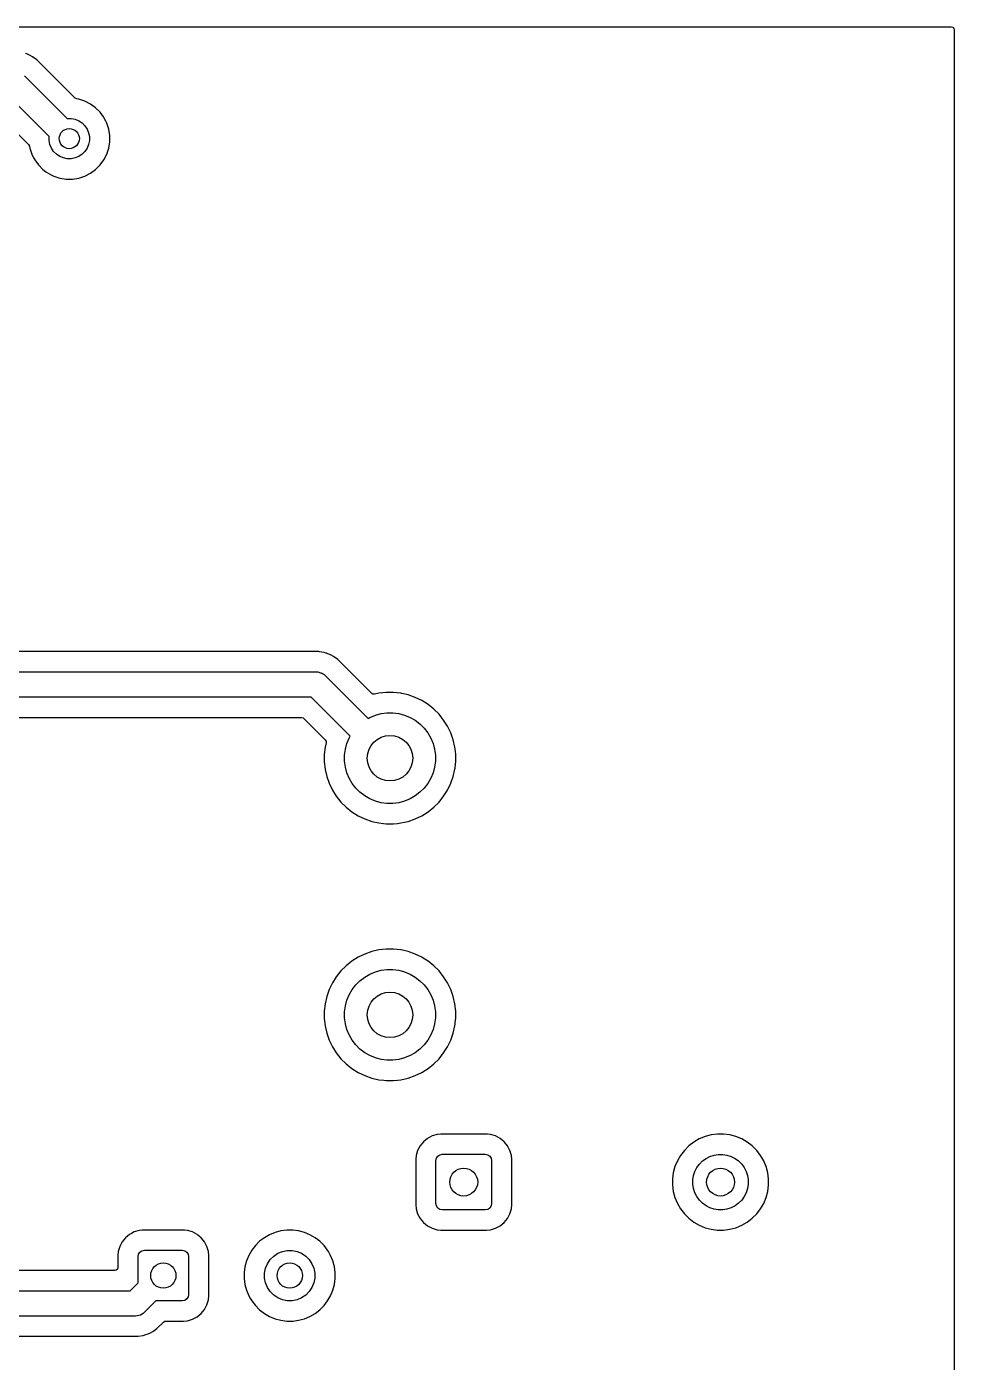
# Model space of a CAD drawing. Header units: inches. Extents: x 0.81 to 4.86, y -4.86 to -0.81.
# Drawn here: x 3.417 to 4.862, y -2.888 to -0.807 of the extents above; entities that cross this region are included whole.
import ezdxf

# ---------------------------------------------------------------- set-up
doc = ezdxf.new("R2010")
doc.units = ezdxf.units.IN
doc.header["$MEASUREMENT"] = 0
doc.layers.add('F.Cu', color=13, linetype='CONTINUOUS', true_color=0xc83434)

msp = doc.modelspace()

# ---------------------------------------------------------------- linework, layer by layer
at = {"layer": 'F.Cu', "linetype": 'CONTINUOUS'}
for p, q in [((0.812, -0.8071), (4.8573, -0.8071)), ((4.8573, -0.8071), (4.8599, -0.8079)), ((4.8599, -0.8079), (4.8617, -0.81)), ((4.8617, -0.81), (4.8622, -0.812)), ((4.8622, -0.812), (4.8622, -4.8573)), ((3.4174, -0.8496), (3.4154, -0.8489)), ((3.4192, -0.8502), (3.4174, -0.8496)), ((3.4228, -0.852), (3.4192, -0.8502)), ((3.4264, -0.8538), (3.4228, -0.852)), ((3.4228, -0.852), (3.4228, -0.852)), ((3.4329, -0.8586), (3.4264, -0.8538)), ((3.4926, -0.9182), (3.4329, -0.8586)), ((3.4329, -0.8586), (3.4329, -0.8586)), ((3.4329, -0.8586), (3.4329, -0.8586)), ((3.4135, -0.8837), (3.48, -0.9502)), ((3.4522, -0.9781), (3.3914, -0.9173)), ((3.4928, -0.9184), (3.4926, -0.9182)), ((3.4953, -0.9196), (3.4928, -0.9184)), ((3.4982, -0.92), (3.4953, -0.9196)), ((3.5077, -0.9231), (3.4982, -0.92)), ((3.4982, -0.92), (3.4982, -0.92)), ((3.5165, -0.9276), (3.5077, -0.9231)), ((3.5245, -0.9334), (3.5165, -0.9276)), ((3.5165, -0.9276), (3.5165, -0.9276)), ((3.5165, -0.9276), (3.5165, -0.9276)), ((3.5315, -0.9404), (3.5245, -0.9334)), ((3.5245, -0.9334), (3.5245, -0.9334)), ((3.3798, -0.9502), (3.4202, -0.9906)), ((3.48, -0.9502), (3.4804, -0.9502)), ((3.4804, -0.9502), (3.4866, -0.9502)), ((3.4866, -0.9502), (3.4926, -0.9514)), ((3.4926, -0.9514), (3.4983, -0.9537)), ((3.4983, -0.9537), (3.5034, -0.9571)), ((3.5034, -0.9571), (3.5078, -0.9615)), ((3.5366, -0.9474), (3.5315, -0.9404)), ((3.5315, -0.9404), (3.5315, -0.9404)), ((3.5374, -0.9485), (3.5366, -0.9474)), ((3.5402, -0.9541), (3.5374, -0.9485)), ((3.5419, -0.9573), (3.5402, -0.9541)), ((3.5449, -0.9667), (3.5419, -0.9573)), ((3.5419, -0.9573), (3.5419, -0.9573)), ((3.5419, -0.9573), (3.5419, -0.9573)), ((3.4521, -0.9784), (3.4522, -0.9781)), ((3.5078, -0.9615), (3.5112, -0.9666)), ((3.5112, -0.9666), (3.5136, -0.9724)), ((3.5136, -0.9724), (3.5148, -0.9784)), ((3.5465, -0.9765), (3.5449, -0.9667)), ((3.5465, -0.9865), (3.5465, -0.9765)), ((3.4202, -0.9906), (3.4215, -0.993)), ((3.4215, -0.993), (3.4215, -0.9933)), ((3.4215, -0.9933), (3.422, -0.9963)), ((3.422, -0.9963), (3.422, -0.9963)), ((3.422, -0.9963), (3.4251, -1.0057)), ((3.4521, -0.9846), (3.4521, -0.9784)), ((3.4533, -0.9906), (3.4521, -0.9846)), ((3.4557, -0.9963), (3.4533, -0.9906)), ((3.4591, -1.0015), (3.4557, -0.9963)), ((3.5112, -0.9963), (3.5078, -1.0015)), ((3.5136, -0.9906), (3.5112, -0.9963)), ((3.5148, -0.9846), (3.5136, -0.9906)), ((3.5148, -0.9784), (3.5148, -0.9846)), ((3.5419, -1.0057), (3.5449, -0.9963)), ((3.5449, -0.9963), (3.5465, -0.9865)), ((3.4251, -1.0057), (3.4279, -1.0112)), ((3.4279, -1.0112), (3.4296, -1.0145)), ((3.4296, -1.0145), (3.4354, -1.0225)), ((3.4635, -1.0058), (3.4591, -1.0015)), ((3.4686, -1.0093), (3.4635, -1.0058)), ((3.4743, -1.0116), (3.4686, -1.0093)), ((3.4804, -1.0128), (3.4743, -1.0116)), ((3.4866, -1.0128), (3.4804, -1.0128)), ((3.4926, -1.0116), (3.4866, -1.0128)), ((3.4983, -1.0093), (3.4926, -1.0116)), ((3.5034, -1.0058), (3.4983, -1.0093)), ((3.5078, -1.0015), (3.5034, -1.0058)), ((3.5315, -1.0225), (3.5374, -1.0145)), ((3.5374, -1.0145), (3.5419, -1.0057)), ((3.4354, -1.0225), (3.4354, -1.0225)), ((3.4354, -1.0225), (3.4424, -1.0296)), ((3.4424, -1.0296), (3.4424, -1.0296)), ((3.4424, -1.0296), (3.4472, -1.033)), ((3.4472, -1.033), (3.4504, -1.0354)), ((3.4504, -1.0354), (3.4542, -1.0373)), ((3.4542, -1.0373), (3.4593, -1.0399)), ((3.4593, -1.0399), (3.4593, -1.0399)), ((3.4593, -1.0399), (3.4593, -1.0399)), ((3.4593, -1.0399), (3.4687, -1.043)), ((3.4982, -1.043), (3.5077, -1.0399)), ((3.5077, -1.0399), (3.5165, -1.0354)), ((3.5165, -1.0354), (3.5245, -1.0296)), ((3.5245, -1.0296), (3.5315, -1.0225)), ((3.4687, -1.043), (3.4785, -1.0445)), ((3.4785, -1.0445), (3.4785, -1.0445)), ((3.4785, -1.0445), (3.4884, -1.0445)), ((3.4884, -1.0445), (3.4982, -1.043)), ((3.4884, -1.0445), (3.4884, -1.0445)), ((3.8724, -1.7809), (2.2698, -1.7809)), ((3.8734, -1.7811), (3.8724, -1.7809)), ((3.8803, -1.7822), (3.8734, -1.7811)), ((3.8832, -1.7831), (3.8803, -1.7822)), ((3.8841, -1.7834), (3.8832, -1.7831)), ((3.8861, -1.7841), (3.8841, -1.7834)), ((3.888, -1.7847), (3.8861, -1.7841)), ((3.8916, -1.7865), (3.888, -1.7847)), ((3.8952, -1.7883), (3.8916, -1.7865)), ((3.9017, -1.793), (3.8952, -1.7883)), ((3.9546, -1.846), (3.9017, -1.793)), ((3.9017, -1.793), (3.9017, -1.793)), ((3.9017, -1.793), (3.9017, -1.793)), ((2.2738, -1.8124), (3.8683, -1.8124)), ((3.8683, -1.8124), (3.8709, -1.8126)), ((3.8709, -1.8126), (3.8709, -1.8126)), ((3.8709, -1.8126), (3.8751, -1.8137)), ((3.8751, -1.8137), (3.8759, -1.8139)), ((3.8759, -1.8139), (3.8803, -1.8165)), ((3.8803, -1.8165), (3.8803, -1.8165)), ((3.8803, -1.8165), (3.8822, -1.8182)), ((3.8822, -1.8182), (3.949, -1.8849)), ((3.8602, -1.8518), (2.2819, -1.8518)), ((3.9211, -1.9127), (3.8602, -1.8518)), ((3.9564, -1.8471), (3.9546, -1.846)), ((3.9592, -1.8473), (3.9564, -1.8471)), ((3.9659, -1.8458), (3.9592, -1.8473)), ((3.9773, -1.8445), (3.9659, -1.8458)), ((3.9659, -1.8458), (3.9659, -1.8458)), ((3.9888, -1.8445), (3.9773, -1.8445)), ((3.9773, -1.8445), (3.9773, -1.8445)), ((4.0002, -1.8458), (3.9888, -1.8445)), ((3.9888, -1.8445), (3.9888, -1.8445)), ((4.0013, -1.846), (4.0002, -1.8458)), ((4.0002, -1.8458), (4.0002, -1.8458)), ((4.0002, -1.8458), (4.0002, -1.8458)), ((4.0115, -1.8483), (4.0013, -1.846)), ((4.0223, -1.8521), (4.0115, -1.8483)), ((4.0115, -1.8483), (4.0115, -1.8483)), ((4.0327, -1.8571), (4.0223, -1.8521)), ((4.0424, -1.8632), (4.0327, -1.8571)), ((4.0327, -1.8571), (4.0327, -1.8571)), ((4.0514, -1.8704), (4.0424, -1.8632)), ((4.0595, -1.8785), (4.0514, -1.8704)), ((2.9162, -1.8833), (3.8451, -1.8833)), ((3.8451, -1.8833), (3.8477, -1.8841)), ((3.8477, -1.8841), (3.8485, -1.8847)), ((3.8485, -1.8847), (3.8822, -1.9184)), ((3.949, -1.8849), (3.9517, -1.8833)), ((3.9517, -1.8833), (3.9603, -1.8797)), ((3.9603, -1.8797), (3.9692, -1.8773)), ((3.9692, -1.8773), (3.9784, -1.8761)), ((3.9784, -1.8761), (3.9877, -1.8761)), ((3.9877, -1.8761), (3.9969, -1.8773)), ((3.9969, -1.8773), (4.0059, -1.8797)), ((4.0059, -1.8797), (4.0144, -1.8833)), ((4.0144, -1.8833), (4.0224, -1.8879)), ((4.0224, -1.8879), (4.0298, -1.8936)), ((4.0298, -1.8936), (4.0364, -1.9001)), ((4.0667, -1.8875), (4.0595, -1.8785)), ((4.0728, -1.8972), (4.0667, -1.8875)), ((3.9195, -1.9155), (3.9211, -1.9127)), ((4.0364, -1.9001), (4.042, -1.9075)), ((4.042, -1.9075), (4.0466, -1.9155)), ((4.0778, -1.9076), (4.0728, -1.8972)), ((4.0816, -1.9185), (4.0778, -1.9076)), ((3.882, -1.9297), (3.8807, -1.9411)), ((3.8835, -1.9229), (3.882, -1.9297)), ((3.882, -1.9297), (3.882, -1.9297)), ((3.8822, -1.9184), (3.8835, -1.9208)), ((3.8835, -1.9208), (3.8835, -1.9229)), ((3.9124, -1.9422), (3.9136, -1.933)), ((3.9136, -1.933), (3.916, -1.9241)), ((3.916, -1.9241), (3.9195, -1.9155)), ((4.0466, -1.9155), (4.0502, -1.9241)), ((4.0502, -1.9241), (4.0526, -1.933)), ((4.0526, -1.933), (4.0538, -1.9422)), ((4.0842, -1.9297), (4.0816, -1.9185)), ((4.0849, -1.9361), (4.0842, -1.9297)), ((4.0842, -1.9297), (4.0842, -1.9297)), ((4.0842, -1.9297), (4.0842, -1.9297)), ((3.8807, -1.9411), (3.8807, -1.9526)), ((3.8807, -1.9526), (3.882, -1.964)), ((3.9124, -1.9515), (3.9124, -1.9422)), ((3.9136, -1.9607), (3.9124, -1.9515)), ((4.0538, -1.9515), (4.0526, -1.9607)), ((4.0538, -1.9422), (4.0538, -1.9515)), ((4.0844, -1.9623), (4.0851, -1.9561)), ((4.0855, -1.9411), (4.0849, -1.9361)), ((4.0851, -1.9561), (4.0855, -1.9526)), ((4.0855, -1.9526), (4.0855, -1.9411)), ((3.882, -1.964), (3.882, -1.964)), ((3.882, -1.964), (3.882, -1.964)), ((3.882, -1.964), (3.8821, -1.9644)), ((3.8821, -1.9644), (3.8845, -1.9752)), ((3.8845, -1.9752), (3.8845, -1.9752)), ((3.8845, -1.9752), (3.8883, -1.9861)), ((3.916, -1.9696), (3.9136, -1.9607)), ((3.9195, -1.9782), (3.916, -1.9696)), ((4.0502, -1.9696), (4.0466, -1.9782)), ((4.0526, -1.9607), (4.0502, -1.9696)), ((4.0778, -1.9861), (4.0816, -1.9752)), ((4.0816, -1.9752), (4.0842, -1.964)), ((4.0842, -1.964), (4.0844, -1.9623)), ((3.8883, -1.9861), (3.8933, -1.9965)), ((3.8933, -1.9965), (3.8933, -1.9965)), ((3.8933, -1.9965), (3.8994, -2.0062)), ((3.9241, -1.9862), (3.9195, -1.9782)), ((3.9298, -1.9936), (3.9241, -1.9862)), ((3.9363, -2.0001), (3.9298, -1.9936)), ((4.0364, -1.9936), (4.0298, -2.0001)), ((4.042, -1.9862), (4.0364, -1.9936)), ((4.0466, -1.9782), (4.042, -1.9862)), ((4.0667, -2.0062), (4.0728, -1.9965)), ((4.0728, -1.9965), (4.0778, -1.9861)), ((3.8994, -2.0062), (3.9066, -2.0152)), ((3.9066, -2.0152), (3.9147, -2.0233)), ((3.9437, -2.0058), (3.9363, -2.0001)), ((3.9517, -2.0104), (3.9437, -2.0058)), ((3.9603, -2.014), (3.9517, -2.0104)), ((3.9692, -2.0164), (3.9603, -2.014)), ((3.9784, -2.0176), (3.9692, -2.0164)), ((3.9877, -2.0176), (3.9784, -2.0176)), ((3.9969, -2.0164), (3.9877, -2.0176)), ((4.0059, -2.014), (3.9969, -2.0164)), ((4.0144, -2.0104), (4.0059, -2.014)), ((4.0224, -2.0058), (4.0144, -2.0104)), ((4.0298, -2.0001), (4.0224, -2.0058)), ((4.0514, -2.0233), (4.0595, -2.0152)), ((4.0595, -2.0152), (4.0667, -2.0062)), ((3.9147, -2.0233), (3.9237, -2.0305)), ((3.9237, -2.0305), (3.9335, -2.0366)), ((3.9335, -2.0366), (3.9438, -2.0416)), ((4.0223, -2.0416), (4.0327, -2.0366)), ((4.0327, -2.0366), (4.0424, -2.0305)), ((4.0424, -2.0305), (4.0514, -2.0233)), ((3.9438, -2.0416), (3.9547, -2.0454)), ((3.9547, -2.0454), (3.9659, -2.0479)), ((3.9659, -2.0479), (3.9659, -2.0479)), ((3.9659, -2.0479), (3.9659, -2.0479)), ((3.9659, -2.0479), (3.9731, -2.0488)), ((3.9731, -2.0488), (3.9773, -2.0492)), ((3.9773, -2.0492), (3.9773, -2.0492)), ((3.9773, -2.0492), (3.9773, -2.0492)), ((3.9773, -2.0492), (3.9888, -2.0492)), ((3.9888, -2.0492), (3.9947, -2.0486)), ((3.9888, -2.0492), (3.9888, -2.0492)), ((3.9947, -2.0486), (4.0002, -2.0479)), ((4.0002, -2.0479), (4.0115, -2.0454)), ((4.0002, -2.0479), (4.0002, -2.0479)), ((4.0002, -2.0479), (4.0002, -2.0479)), ((4.0115, -2.0454), (4.0223, -2.0416)), ((3.9659, -2.2458), (3.9547, -2.2483)), ((3.9773, -2.2445), (3.9659, -2.2458)), ((3.9659, -2.2458), (3.9659, -2.2458)), ((3.9888, -2.2445), (3.9773, -2.2445)), ((3.9773, -2.2445), (3.9773, -2.2445)), ((4.0002, -2.2458), (3.9888, -2.2445)), ((3.9888, -2.2445), (3.9888, -2.2445)), ((4.0028, -2.2463), (4.0002, -2.2458)), ((4.0002, -2.2458), (4.0002, -2.2458)), ((4.0002, -2.2458), (4.0002, -2.2458)), ((4.0115, -2.2483), (4.0028, -2.2463)), ((3.9237, -2.2632), (3.9147, -2.2704)), ((3.9335, -2.2571), (3.9237, -2.2632)), ((3.9438, -2.2521), (3.9335, -2.2571)), ((3.9547, -2.2483), (3.9438, -2.2521)), ((3.9547, -2.2483), (3.9547, -2.2483)), ((4.0223, -2.2521), (4.0115, -2.2483)), ((4.0115, -2.2483), (4.0115, -2.2483)), ((4.0327, -2.2571), (4.0223, -2.2521)), ((4.035, -2.2586), (4.0327, -2.2571)), ((4.0424, -2.2632), (4.035, -2.2586)), ((4.0514, -2.2704), (4.0424, -2.2632)), ((3.8994, -2.2875), (3.8933, -2.2972)), ((3.9066, -2.2785), (3.8994, -2.2875)), ((3.9147, -2.2704), (3.9066, -2.2785)), ((3.9363, -2.2936), (3.9437, -2.2879)), ((3.9437, -2.2879), (3.9517, -2.2833)), ((3.9517, -2.2833), (3.9603, -2.2797)), ((3.9603, -2.2797), (3.9692, -2.2773)), ((3.9692, -2.2773), (3.9784, -2.2761)), ((3.9784, -2.2761), (3.9877, -2.2761)), ((3.9877, -2.2761), (3.9969, -2.2773)), ((3.9969, -2.2773), (4.0059, -2.2797)), ((4.0059, -2.2797), (4.0144, -2.2833)), ((4.0144, -2.2833), (4.0224, -2.2879)), ((4.0224, -2.2879), (4.0298, -2.2936)), ((4.0595, -2.2785), (4.0514, -2.2704)), ((4.0667, -2.2875), (4.0595, -2.2785)), ((4.0728, -2.2972), (4.0667, -2.2875)), ((3.8883, -2.3076), (3.8845, -2.3185)), ((3.8933, -2.2972), (3.8883, -2.3076)), ((3.9195, -2.3155), (3.9241, -2.3075)), ((3.9241, -2.3075), (3.9298, -2.3001)), ((3.9298, -2.3001), (3.9363, -2.2936)), ((4.0298, -2.2936), (4.0364, -2.3001)), ((4.0364, -2.3001), (4.042, -2.3075)), ((4.042, -2.3075), (4.0466, -2.3155)), ((4.0778, -2.3076), (4.0728, -2.2972)), ((4.0816, -2.3185), (4.0778, -2.3076)), ((3.882, -2.3297), (3.8807, -2.3411)), ((3.8845, -2.3185), (3.882, -2.3297)), ((3.882, -2.3297), (3.882, -2.3297)), ((3.8845, -2.3185), (3.8845, -2.3185)), ((3.9136, -2.333), (3.916, -2.3241)), ((3.916, -2.3241), (3.9195, -2.3155)), ((4.0466, -2.3155), (4.0502, -2.3241)), ((4.0502, -2.3241), (4.0526, -2.333)), ((4.0842, -2.3297), (4.0816, -2.3185)), ((4.0855, -2.3411), (4.0842, -2.3297)), ((3.8807, -2.3411), (3.8807, -2.3526)), ((3.9124, -2.3422), (3.9136, -2.333)), ((3.9124, -2.3515), (3.9124, -2.3422)), ((3.9136, -2.3607), (3.9124, -2.3515)), ((4.0526, -2.333), (4.0538, -2.3422)), ((4.0538, -2.3515), (4.0526, -2.3607)), ((4.0538, -2.3422), (4.0538, -2.3515)), ((4.0855, -2.3526), (4.0855, -2.3411)), ((3.8807, -2.3526), (3.882, -2.364)), ((3.882, -2.364), (3.882, -2.364)), ((3.882, -2.364), (3.882, -2.364)), ((3.882, -2.364), (3.8826, -2.3666)), ((3.8826, -2.3666), (3.8845, -2.3752)), ((3.916, -2.3696), (3.9136, -2.3607)), ((3.9195, -2.3782), (3.916, -2.3696)), ((4.0502, -2.3696), (4.0466, -2.3782)), ((4.0526, -2.3607), (4.0502, -2.3696)), ((4.0816, -2.3752), (4.0842, -2.364)), ((4.0842, -2.364), (4.0845, -2.3613)), ((4.0845, -2.3613), (4.0848, -2.3584)), ((4.0848, -2.3584), (4.0855, -2.3526)), ((3.8845, -2.3752), (3.8845, -2.3752)), ((3.8845, -2.3752), (3.8883, -2.3861)), ((3.8883, -2.3861), (3.8933, -2.3965)), ((3.9241, -2.3862), (3.9195, -2.3782)), ((3.9298, -2.3936), (3.9241, -2.3862)), ((4.042, -2.3862), (4.0364, -2.3936)), ((4.0466, -2.3782), (4.042, -2.3862)), ((4.0728, -2.3965), (4.0778, -2.3861)), ((4.0778, -2.3861), (4.0816, -2.3752)), ((3.8933, -2.3965), (3.8933, -2.3965)), ((3.8933, -2.3965), (3.8994, -2.4062)), ((3.8994, -2.4062), (3.9066, -2.4152)), ((3.9363, -2.4001), (3.9298, -2.3936)), ((3.9437, -2.4058), (3.9363, -2.4001)), ((3.9517, -2.4104), (3.9437, -2.4058)), ((3.9603, -2.414), (3.9517, -2.4104)), ((3.9692, -2.4164), (3.9603, -2.414)), ((4.0059, -2.414), (3.9969, -2.4164)), ((4.0144, -2.4104), (4.0059, -2.414)), ((4.0224, -2.4058), (4.0144, -2.4104)), ((4.0298, -2.4001), (4.0224, -2.4058)), ((4.0364, -2.3936), (4.0298, -2.4001)), ((4.0595, -2.4152), (4.0667, -2.4062)), ((4.0667, -2.4062), (4.0728, -2.3965)), ((3.9066, -2.4152), (3.9147, -2.4233)), ((3.9147, -2.4233), (3.9237, -2.4305)), ((3.9237, -2.4305), (3.9335, -2.4366)), ((3.9784, -2.4176), (3.9692, -2.4164)), ((3.9877, -2.4176), (3.9784, -2.4176)), ((3.9969, -2.4164), (3.9877, -2.4176)), ((4.0327, -2.4366), (4.0424, -2.4305)), ((4.0424, -2.4305), (4.0514, -2.4233)), ((4.0514, -2.4233), (4.0595, -2.4152)), ((3.9335, -2.4366), (3.9438, -2.4416)), ((3.9438, -2.4416), (3.9547, -2.4454)), ((3.9547, -2.4454), (3.9659, -2.4479)), ((3.9659, -2.4479), (3.9659, -2.4479)), ((3.9659, -2.4479), (3.9659, -2.4479)), ((3.9659, -2.4479), (3.9735, -2.4488)), ((3.9735, -2.4488), (3.9773, -2.4492)), ((3.9773, -2.4492), (3.9773, -2.4492)), ((3.9773, -2.4492), (3.9773, -2.4492)), ((3.9773, -2.4492), (3.9888, -2.4492)), ((3.9888, -2.4492), (3.9947, -2.4486)), ((3.9888, -2.4492), (3.9888, -2.4492)), ((3.9947, -2.4486), (4.0002, -2.4479)), ((4.0002, -2.4479), (4.0115, -2.4454)), ((4.0002, -2.4479), (4.0002, -2.4479)), ((4.0002, -2.4479), (4.0002, -2.4479)), ((4.0115, -2.4454), (4.0223, -2.4416)), ((4.0223, -2.4416), (4.0327, -2.4366)), ((4.0487, -2.5356), (4.0415, -2.5395)), ((4.0565, -2.5333), (4.0487, -2.5356)), ((4.0625, -2.5327), (4.0565, -2.5333)), ((4.1335, -2.5327), (4.0625, -2.5327)), ((4.1352, -2.5328), (4.1335, -2.5327)), ((4.1335, -2.5327), (4.1335, -2.5327)), ((4.1396, -2.5333), (4.1352, -2.5328)), ((4.1474, -2.5356), (4.1396, -2.5333)), ((4.1396, -2.5333), (4.1396, -2.5333)), ((4.1396, -2.5333), (4.1396, -2.5333)), ((4.1546, -2.5395), (4.1474, -2.5356)), ((4.4739, -2.5365), (4.4649, -2.5402)), ((4.4834, -2.5339), (4.4739, -2.5365)), ((4.4931, -2.5327), (4.4834, -2.5339)), ((4.5029, -2.5327), (4.4931, -2.5327)), ((4.4931, -2.5327), (4.4931, -2.5327)), ((4.4931, -2.5327), (4.4931, -2.5327)), ((4.5127, -2.5339), (4.5029, -2.5327)), ((4.5029, -2.5327), (4.5029, -2.5327)), ((4.5029, -2.5327), (4.5029, -2.5327)), ((4.5221, -2.5365), (4.5127, -2.5339)), ((4.5312, -2.5402), (4.5221, -2.5365)), ((4.0262, -2.5581), (4.0238, -2.5659)), ((4.03, -2.5509), (4.0262, -2.5581)), ((4.0352, -2.5446), (4.03, -2.5509)), ((4.0415, -2.5395), (4.0352, -2.5446)), ((4.1609, -2.5446), (4.1546, -2.5395)), ((4.1546, -2.5395), (4.1546, -2.5395)), ((4.1546, -2.5395), (4.1546, -2.5395)), ((4.1613, -2.5451), (4.1609, -2.5446)), ((4.1661, -2.5509), (4.1613, -2.5451)), ((4.1699, -2.5581), (4.1661, -2.5509)), ((4.1723, -2.5659), (4.1699, -2.5581)), ((4.4417, -2.558), (4.4357, -2.5658)), ((4.4486, -2.5511), (4.4417, -2.558)), ((4.4417, -2.558), (4.4417, -2.558)), ((4.4564, -2.5451), (4.4486, -2.5511)), ((4.4486, -2.5511), (4.4486, -2.5511)), ((4.4649, -2.5402), (4.4564, -2.5451)), ((4.4649, -2.5402), (4.4649, -2.5402)), ((4.5397, -2.5451), (4.5312, -2.5402)), ((4.5312, -2.5402), (4.5312, -2.5402)), ((4.5475, -2.5511), (4.5397, -2.5451)), ((4.5544, -2.558), (4.5475, -2.5511)), ((4.5475, -2.5511), (4.5475, -2.5511)), ((4.5604, -2.5658), (4.5544, -2.558)), ((4.5544, -2.558), (4.5544, -2.558)), ((4.0238, -2.5659), (4.0232, -2.572)), ((4.0232, -2.572), (4.0232, -2.643)), ((4.0547, -2.574), (4.0555, -2.5702)), ((4.0547, -2.6409), (4.0547, -2.574)), ((4.0555, -2.5702), (4.0576, -2.5671)), ((4.0576, -2.5671), (4.0608, -2.5649)), ((4.0608, -2.5649), (4.0646, -2.5642)), ((4.0646, -2.5642), (4.1315, -2.5642)), ((4.1315, -2.5642), (4.1353, -2.5649)), ((4.1353, -2.5649), (4.1385, -2.5671)), ((4.1385, -2.5671), (4.1406, -2.5702)), ((4.1406, -2.5702), (4.1413, -2.574)), ((4.1413, -2.574), (4.1413, -2.6409)), ((4.1729, -2.572), (4.1723, -2.5659)), ((4.1729, -2.6026), (4.1729, -2.572)), ((4.4308, -2.5743), (4.427, -2.5834)), ((4.4357, -2.5658), (4.4308, -2.5743)), ((4.4308, -2.5743), (4.4308, -2.5743)), ((4.4611, -2.5849), (4.4651, -2.5794)), ((4.4651, -2.5794), (4.4699, -2.5745)), ((4.4699, -2.5745), (4.4754, -2.5706)), ((4.4754, -2.5706), (4.4815, -2.5675)), ((4.4815, -2.5675), (4.4879, -2.5654)), ((4.4879, -2.5654), (4.4946, -2.5643)), ((4.4946, -2.5643), (4.5014, -2.5643)), ((4.5014, -2.5643), (4.5081, -2.5654)), ((4.5081, -2.5654), (4.5146, -2.5675)), ((4.5146, -2.5675), (4.5207, -2.5706)), ((4.5207, -2.5706), (4.5262, -2.5745)), ((4.5262, -2.5745), (4.531, -2.5794)), ((4.531, -2.5794), (4.535, -2.5849)), ((4.5653, -2.5743), (4.5604, -2.5658)), ((4.566, -2.576), (4.5653, -2.5743)), ((4.5653, -2.5743), (4.5653, -2.5743)), ((4.569, -2.5834), (4.566, -2.576)), ((4.4245, -2.5929), (4.4232, -2.6026)), ((4.427, -2.5834), (4.4245, -2.5929)), ((4.4549, -2.6041), (4.4559, -2.5974)), ((4.4559, -2.5974), (4.458, -2.5909)), ((4.458, -2.5909), (4.4611, -2.5849)), ((4.535, -2.5849), (4.538, -2.5909)), ((4.538, -2.5909), (4.5401, -2.5974)), ((4.5401, -2.5974), (4.5412, -2.6041)), ((4.5716, -2.5929), (4.569, -2.5834)), ((4.5729, -2.6026), (4.5716, -2.5929)), ((4.1729, -2.643), (4.1729, -2.6026)), ((4.4232, -2.6026), (4.4232, -2.6026)), ((4.4232, -2.6026), (4.4232, -2.6124)), ((4.4232, -2.6124), (4.4232, -2.6124)), ((4.4232, -2.6124), (4.4245, -2.6221)), ((4.4245, -2.6221), (4.427, -2.6316)), ((4.4549, -2.6109), (4.4549, -2.6041)), ((4.4559, -2.6176), (4.4549, -2.6109)), ((4.458, -2.6241), (4.4559, -2.6176)), ((4.5401, -2.6176), (4.538, -2.6241)), ((4.5412, -2.6109), (4.5401, -2.6176)), ((4.5412, -2.6041), (4.5412, -2.6109)), ((4.569, -2.6316), (4.5716, -2.6221)), ((4.5716, -2.6221), (4.5729, -2.6124)), ((4.5729, -2.6124), (4.5729, -2.6026)), ((4.0232, -2.643), (4.0238, -2.6491)), ((4.0555, -2.6447), (4.0547, -2.6409)), ((4.1413, -2.6409), (4.1406, -2.6447)), ((4.1723, -2.6491), (4.1729, -2.643)), ((4.427, -2.6316), (4.4308, -2.6406)), ((4.4308, -2.6406), (4.4308, -2.6406)), ((4.4308, -2.6406), (4.4357, -2.6491)), ((4.4611, -2.6301), (4.458, -2.6241)), ((4.4651, -2.6356), (4.4611, -2.6301)), ((4.4699, -2.6404), (4.4651, -2.6356)), ((4.4754, -2.6444), (4.4699, -2.6404)), ((4.5262, -2.6404), (4.5207, -2.6444)), ((4.531, -2.6356), (4.5262, -2.6404)), ((4.535, -2.6301), (4.531, -2.6356)), ((4.538, -2.6241), (4.535, -2.6301)), ((4.5604, -2.6491), (4.5653, -2.6406)), ((4.5653, -2.6406), (4.569, -2.6316)), ((4.0238, -2.6491), (4.0238, -2.6491)), ((4.0238, -2.6491), (4.0262, -2.6568)), ((4.0262, -2.6568), (4.03, -2.664)), ((4.0576, -2.6479), (4.0555, -2.6447)), ((4.0608, -2.65), (4.0576, -2.6479)), ((4.0646, -2.6508), (4.0608, -2.65)), ((4.1315, -2.6508), (4.0646, -2.6508)), ((4.1353, -2.65), (4.1315, -2.6508)), ((4.1385, -2.6479), (4.1353, -2.65)), ((4.1406, -2.6447), (4.1385, -2.6479)), ((4.1661, -2.664), (4.1699, -2.6568)), ((4.1699, -2.6568), (4.1723, -2.6491)), ((4.4357, -2.6491), (4.4417, -2.6569)), ((4.4417, -2.6569), (4.4417, -2.6569)), ((4.4417, -2.6569), (4.4486, -2.6639)), ((4.4486, -2.6639), (4.4486, -2.6639)), ((4.4486, -2.6639), (4.4564, -2.6698)), ((4.4815, -2.6475), (4.4754, -2.6444)), ((4.4879, -2.6496), (4.4815, -2.6475)), ((4.4946, -2.6507), (4.4879, -2.6496)), ((4.5014, -2.6507), (4.4946, -2.6507)), ((4.5081, -2.6496), (4.5014, -2.6507)), ((4.5146, -2.6475), (4.5081, -2.6496)), ((4.5207, -2.6444), (4.5146, -2.6475)), ((4.5397, -2.6698), (4.5475, -2.6639)), ((4.5475, -2.6639), (4.5544, -2.6569)), ((4.5544, -2.6569), (4.5604, -2.6491)), ((3.5924, -2.6829), (3.5846, -2.6852)), ((3.597, -2.6824), (3.5924, -2.6829)), ((3.5985, -2.6823), (3.597, -2.6824)), ((3.6616, -2.6823), (3.5985, -2.6823)), ((3.663, -2.6824), (3.6616, -2.6823)), ((3.6676, -2.6829), (3.663, -2.6824)), ((3.6754, -2.6852), (3.6676, -2.6829)), ((3.6676, -2.6829), (3.6676, -2.6829)), ((3.6676, -2.6829), (3.6676, -2.6829)), ((3.813, -2.6835), (3.804, -2.6859)), ((3.8222, -2.6823), (3.813, -2.6835)), ((3.8315, -2.6823), (3.8222, -2.6823)), ((3.8222, -2.6823), (3.8222, -2.6823)), ((3.8222, -2.6823), (3.8222, -2.6823)), ((3.8407, -2.6835), (3.8315, -2.6823)), ((3.8315, -2.6823), (3.8315, -2.6823)), ((3.8315, -2.6823), (3.8315, -2.6823)), ((3.8497, -2.6859), (3.8407, -2.6835)), ((4.03, -2.664), (4.03, -2.664)), ((4.03, -2.664), (4.0352, -2.6703)), ((4.0352, -2.6703), (4.0415, -2.6755)), ((4.0415, -2.6755), (4.0415, -2.6755)), ((4.0415, -2.6755), (4.0487, -2.6793)), ((4.0487, -2.6793), (4.0565, -2.6817)), ((4.0565, -2.6817), (4.0565, -2.6817)), ((4.0565, -2.6817), (4.0569, -2.6817)), ((4.0569, -2.6817), (4.0625, -2.6823)), ((4.0625, -2.6823), (4.1335, -2.6823)), ((4.1335, -2.6823), (4.1396, -2.6817)), ((4.1396, -2.6817), (4.1474, -2.6793)), ((4.1474, -2.6793), (4.1546, -2.6755)), ((4.1546, -2.6755), (4.1609, -2.6703)), ((4.1609, -2.6703), (4.1661, -2.664)), ((4.4564, -2.6698), (4.4649, -2.6747)), ((4.4649, -2.6747), (4.4649, -2.6747)), ((4.4649, -2.6747), (4.4685, -2.6762)), ((4.4685, -2.6762), (4.4739, -2.6785)), ((4.4739, -2.6785), (4.4834, -2.681)), ((4.4834, -2.681), (4.4931, -2.6823)), ((4.4931, -2.6823), (4.4931, -2.6823)), ((4.4931, -2.6823), (4.5029, -2.6823)), ((4.5029, -2.6823), (4.5127, -2.681)), ((4.5029, -2.6823), (4.5029, -2.6823)), ((4.5127, -2.681), (4.5221, -2.6785)), ((4.5221, -2.6785), (4.5312, -2.6747)), ((4.5312, -2.6747), (4.5397, -2.6698)), ((3.5659, -2.7005), (3.5621, -2.7077)), ((3.5711, -2.6942), (3.5659, -2.7005)), ((3.5774, -2.6891), (3.5711, -2.6942)), ((3.5802, -2.6875), (3.5774, -2.6891)), ((3.5774, -2.6891), (3.5774, -2.6891)), ((3.5774, -2.6891), (3.5774, -2.6891)), ((3.5846, -2.6852), (3.5802, -2.6875)), ((3.6826, -2.6891), (3.6754, -2.6852)), ((3.6839, -2.6901), (3.6826, -2.6891)), ((3.6889, -2.6942), (3.6839, -2.6901)), ((3.692, -2.698), (3.6889, -2.6942)), ((3.6941, -2.7005), (3.692, -2.698)), ((3.6979, -2.7077), (3.6941, -2.7005)), ((3.78, -2.6997), (3.7735, -2.7063)), ((3.7874, -2.6941), (3.78, -2.6997)), ((3.78, -2.6997), (3.78, -2.6997)), ((3.7954, -2.6894), (3.7874, -2.6941)), ((3.804, -2.6859), (3.7954, -2.6894)), ((3.7954, -2.6894), (3.7954, -2.6894)), ((3.8583, -2.6894), (3.8497, -2.6859)), ((3.8631, -2.6922), (3.8583, -2.6894)), ((3.8583, -2.6894), (3.8583, -2.6894)), ((3.8663, -2.6941), (3.8631, -2.6922)), ((3.8737, -2.6997), (3.8663, -2.6941)), ((3.8663, -2.6941), (3.8663, -2.6941)), ((3.8663, -2.6941), (3.8663, -2.6941)), ((3.8803, -2.7063), (3.8737, -2.6997)), ((3.8737, -2.6997), (3.8737, -2.6997)), ((3.5597, -2.7155), (3.5591, -2.7216)), ((3.5591, -2.7216), (3.5591, -2.7404)), ((3.5621, -2.7077), (3.5597, -2.7155)), ((3.5906, -2.7236), (3.5914, -2.7199)), ((3.5906, -2.7647), (3.5906, -2.7236)), ((3.5914, -2.7199), (3.5935, -2.7167)), ((3.5935, -2.7167), (3.5967, -2.7145)), ((3.5967, -2.7145), (3.6005, -2.7138)), ((3.6005, -2.7138), (3.6595, -2.7138)), ((3.6595, -2.7138), (3.6633, -2.7145)), ((3.6633, -2.7145), (3.6665, -2.7167)), ((3.6665, -2.7167), (3.6686, -2.7199)), ((3.6686, -2.7199), (3.6694, -2.7236)), ((3.6694, -2.7236), (3.6694, -2.7827)), ((3.7003, -2.7155), (3.6979, -2.7077)), ((3.7009, -2.7216), (3.7003, -2.7155)), ((3.7009, -2.7485), (3.7009, -2.7216)), ((3.7632, -2.7217), (3.7596, -2.7303)), ((3.7677, -2.7138), (3.7632, -2.7217)), ((3.7632, -2.7217), (3.7632, -2.7217)), ((3.7678, -2.7137), (3.7677, -2.7138)), ((3.7735, -2.7063), (3.7678, -2.7137)), ((3.7678, -2.7137), (3.7678, -2.7137)), ((3.7678, -2.7137), (3.7678, -2.7137)), ((3.7735, -2.7063), (3.7735, -2.7063)), ((3.7964, -2.7282), (3.8019, -2.7227)), ((3.8019, -2.7227), (3.8083, -2.7184)), ((3.8083, -2.7184), (3.8154, -2.7155)), ((3.8154, -2.7155), (3.823, -2.714)), ((3.823, -2.714), (3.8307, -2.714)), ((3.8307, -2.714), (3.8383, -2.7155)), ((3.8383, -2.7155), (3.8454, -2.7184)), ((3.8454, -2.7184), (3.8518, -2.7227)), ((3.8518, -2.7227), (3.8573, -2.7282)), ((3.8859, -2.7137), (3.8803, -2.7063)), ((3.8803, -2.7063), (3.8803, -2.7063)), ((3.8871, -2.7157), (3.8859, -2.7137)), ((3.8906, -2.7217), (3.8871, -2.7157)), ((3.8941, -2.7303), (3.8906, -2.7217)), ((3.8906, -2.7217), (3.8906, -2.7217)), ((3.8906, -2.7217), (3.8906, -2.7217)), ((3.5542, -2.7453), (3.3791, -2.7453)), ((3.5563, -2.7449), (3.5542, -2.7453)), ((3.5584, -2.7431), (3.5563, -2.7449)), ((3.5591, -2.7404), (3.5584, -2.7431)), ((3.7572, -2.7393), (3.756, -2.7485)), ((3.7596, -2.7303), (3.7572, -2.7393)), ((3.7877, -2.7493), (3.7892, -2.7417)), ((3.7892, -2.7417), (3.7921, -2.7346)), ((3.7921, -2.7346), (3.7964, -2.7282)), ((3.8573, -2.7282), (3.8616, -2.7346)), ((3.8616, -2.7346), (3.8645, -2.7417)), ((3.8645, -2.7417), (3.866, -2.7493)), ((3.8965, -2.7393), (3.8941, -2.7303)), ((3.8977, -2.7485), (3.8965, -2.7393)), ((3.5785, -2.7768), (3.5906, -2.7647)), ((3.7009, -2.7847), (3.7009, -2.7485)), ((3.756, -2.7485), (3.756, -2.7485)), ((3.756, -2.7485), (3.756, -2.7578)), ((3.756, -2.7578), (3.756, -2.7578)), ((3.756, -2.7578), (3.7572, -2.767)), ((3.7572, -2.767), (3.7596, -2.776)), ((3.7877, -2.757), (3.7877, -2.7493)), ((3.7892, -2.7646), (3.7877, -2.757)), ((3.7921, -2.7717), (3.7892, -2.7646)), ((3.8645, -2.7646), (3.8616, -2.7717)), ((3.866, -2.757), (3.8645, -2.7646)), ((3.866, -2.7493), (3.866, -2.757)), ((3.8941, -2.776), (3.8965, -2.767)), ((3.8965, -2.767), (3.8977, -2.7578)), ((3.8977, -2.7578), (3.8977, -2.7485)), ((2.5732, -2.7768), (3.5785, -2.7768)), ((3.6686, -2.7864), (3.6665, -2.7896)), ((3.6694, -2.7827), (3.6686, -2.7864)), ((3.7003, -2.7908), (3.7009, -2.7847)), ((3.7596, -2.776), (3.7632, -2.7846)), ((3.7632, -2.7846), (3.7632, -2.7846)), ((3.7632, -2.7846), (3.7659, -2.7894)), ((3.7964, -2.7781), (3.7921, -2.7717)), ((3.8019, -2.7836), (3.7964, -2.7781)), ((3.8083, -2.7879), (3.8019, -2.7836)), ((3.8154, -2.7908), (3.8083, -2.7879)), ((3.8454, -2.7879), (3.8383, -2.7908)), ((3.8518, -2.7836), (3.8454, -2.7879)), ((3.8573, -2.7781), (3.8518, -2.7836)), ((3.8616, -2.7717), (3.8573, -2.7781)), ((3.8859, -2.7926), (3.8906, -2.7846)), ((3.8906, -2.7846), (3.8941, -2.776)), ((3.6185, -2.7925), (3.6006, -2.8104)), ((3.6595, -2.7925), (3.6185, -2.7925)), ((3.6633, -2.7918), (3.6595, -2.7925)), ((3.6665, -2.7896), (3.6633, -2.7918)), ((3.6889, -2.8121), (3.6941, -2.8058)), ((3.6941, -2.8058), (3.6979, -2.7986)), ((3.6979, -2.7986), (3.7003, -2.7908)), ((3.7659, -2.7894), (3.7678, -2.7926)), ((3.7678, -2.7926), (3.7678, -2.7926)), ((3.7678, -2.7926), (3.7678, -2.7926)), ((3.7678, -2.7926), (3.7735, -2.8)), ((3.7735, -2.8), (3.7735, -2.8)), ((3.7735, -2.8), (3.78, -2.8066)), ((3.78, -2.8066), (3.78, -2.8066)), ((3.78, -2.8066), (3.7874, -2.8122)), ((3.823, -2.7923), (3.8154, -2.7908)), ((3.8307, -2.7923), (3.823, -2.7923)), ((3.8383, -2.7908), (3.8307, -2.7923)), ((3.8663, -2.8122), (3.8737, -2.8066)), ((3.8737, -2.8066), (3.8803, -2.8)), ((3.8803, -2.8), (3.8859, -2.7926)), ((3.5867, -2.8162), (2.5813, -2.8162)), ((3.5892, -2.816), (3.5867, -2.8162)), ((3.5942, -2.8147), (3.5892, -2.816)), ((3.5892, -2.816), (3.5892, -2.816)), ((3.5986, -2.8121), (3.5942, -2.8147)), ((3.6006, -2.8104), (3.5986, -2.8121)), ((3.5986, -2.8121), (3.5986, -2.8121)), ((3.62, -2.8356), (3.6301, -2.8255)), ((3.6301, -2.8255), (3.6325, -2.8241)), ((3.6325, -2.8241), (3.6336, -2.824)), ((3.6336, -2.824), (3.6616, -2.824)), ((3.6616, -2.824), (3.6676, -2.8234)), ((3.6616, -2.824), (3.6616, -2.824)), ((3.6676, -2.8234), (3.6754, -2.8211)), ((3.6754, -2.8211), (3.6826, -2.8172)), ((3.6826, -2.8172), (3.6889, -2.8121)), ((3.7874, -2.8122), (3.7926, -2.8152)), ((3.7926, -2.8152), (3.7954, -2.8169)), ((3.7954, -2.8169), (3.7954, -2.8169)), ((3.7954, -2.8169), (3.7954, -2.8169)), ((3.7954, -2.8169), (3.804, -2.8204)), ((3.804, -2.8204), (3.813, -2.8228)), ((3.813, -2.8228), (3.8222, -2.824)), ((3.8222, -2.824), (3.8222, -2.824)), ((3.8222, -2.824), (3.8315, -2.824)), ((3.8315, -2.824), (3.8407, -2.8228)), ((3.8315, -2.824), (3.8315, -2.824)), ((3.8407, -2.8228), (3.8497, -2.8204)), ((3.8497, -2.8204), (3.8583, -2.8169)), ((3.8583, -2.8169), (3.8663, -2.8122)), ((2.5964, -2.8477), (3.5907, -2.8477)), ((3.5907, -2.8477), (3.5986, -2.8464)), ((3.5907, -2.8477), (3.5907, -2.8477)), ((3.5986, -2.8464), (3.6025, -2.8452)), ((3.6025, -2.8452), (3.6063, -2.844)), ((3.6063, -2.844), (3.6099, -2.8421)), ((3.6099, -2.8421), (3.6135, -2.8403)), ((3.6135, -2.8403), (3.62, -2.8356))]:
    msp.add_line(p, q, dxfattribs=at)
at = {"layer": 'F.Cu'}
for centre, radius in [((3.4835, -0.9815), 0.0157), ((3.4835, -0.9815), 0.0157), ((3.9831, -1.9469), 0.0354), ((3.9831, -1.9469), 0.0354), ((3.9831, -2.3469), 0.0354), ((3.9831, -2.3469), 0.0354), ((4.098, -2.6075), 0.0217), ((4.098, -2.6075), 0.0217), ((4.498, -2.6075), 0.0217), ((4.498, -2.6075), 0.0217), ((3.63, -2.7531), 0.0197), ((3.63, -2.7531), 0.0197), ((3.8269, -2.7531), 0.0197), ((3.8269, -2.7531), 0.0197)]:
    msp.add_circle(centre, radius, dxfattribs=at)

doc.saveas('drawing.dxf')
